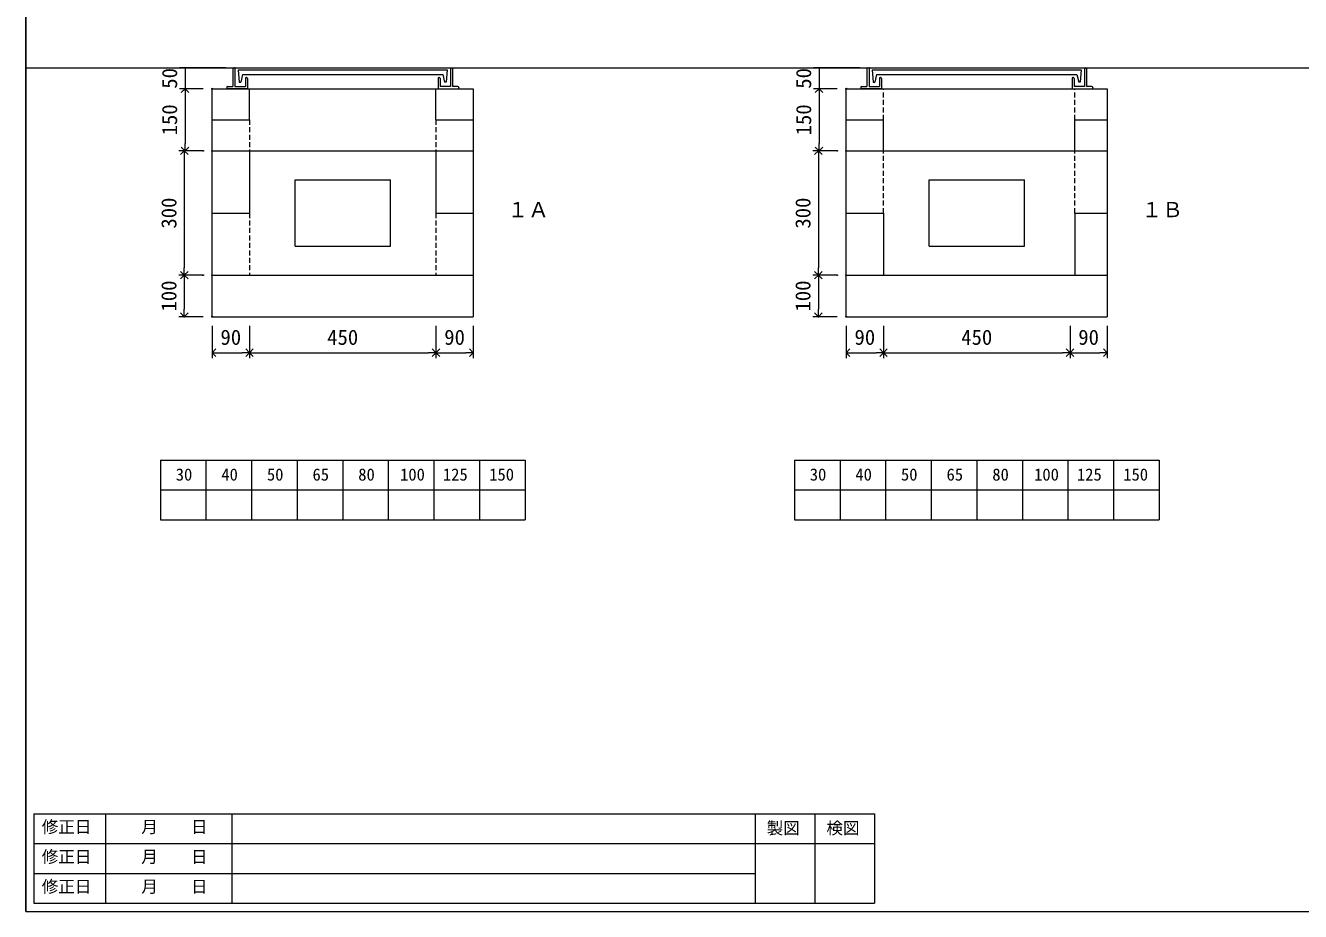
# Model space of a CAD drawing. Units: millimetres, scale not verified. Extents: x -4890 to 4890, y -2290 to 2289.
# Drawn here: x -1230 to 1846, y -1986 to 152 of the extents above; entities that cross this region are included whole.
import ezdxf
from ezdxf.enums import TextEntityAlignment as Align

# ---------------------------------------------------------------- set-up
doc = ezdxf.new("R2010")
doc.units = ezdxf.units.MM
doc.header["$LTSCALE"] = 10
doc.header["$PDMODE"] = 32
doc.header["$PDSIZE"] = 2
for name, pattern in [('DASHED1', [1.8, 1.2, -0.6]), ('USER2', [50.8, 31.75, -6.35, 6.35, -6.35]), ('USER5', [3.185, 0.01, -3.175])]:
    doc.linetypes.add(name, pattern=pattern)
for name, color, linetype, lineweight in [('0-1_Defpoints', 7, 'USER2', 5), ('0-2_waku', 7, 'Continuous', 18), ('0-3_gaikei', 7, 'Continuous', 18), ('0-4_kakure', 7, 'USER5', 18), ('0-5_sunpou', 7, 'Continuous', 5), ('0-8_uchigawa', 6, 'Continuous', 18), ('0-A_futa', 3, 'Continuous', 18), ('0-B_GL', 4, 'Continuous', 18), ('0-D_文字１', 7, 'Continuous', 18)]:
    doc.layers.add(name, color=color, linetype=linetype, lineweight=lineweight)
doc.styles.add('ＭＳ ゴシック', font='')
doc.styles.get('ＭＳ ゴシック').set_extended_font_data('MS Gothic')

# ---------------------------------------------------------------- blocks, each defined once
blk = doc.blocks.new('_Open90')
at = {"layer": '0-5_sunpou'}
blk.add_line((0, 0), (-1, 0), dxfattribs=at)
blk.add_lwpolyline([(-0.5, 0.5), (0, 0), (-0.5, -0.5)], dxfattribs=at)
blk = doc.blocks.new('D91')
at = {"layer": '0-1_Defpoints'}
for p in [(667.82, 2064.36), (600.58, 1764.36), (667.82, 1764.36)]:
    blk.add_point(p, dxfattribs=at)
at = {"layer": '0-5_sunpou'}
for p, q in [((645.82, 2064.36), (587.58, 2064.36)), ((600.58, 2046.36), (600.58, 1782.36)), ((645.82, 1764.36), (587.58, 1764.36))]:
    blk.add_line(p, q, dxfattribs=at)
at = {"layer": '0-5_sunpou', "xscale": 18, "yscale": 18}
for p, rotation in [((600.58, 2064.36), 90), ((600.58, 1764.36), 270)]:
    blk.add_blockref('_Open90', p, dxfattribs=dict(at, rotation=rotation))
at = {"layer": '0-5_sunpou', "style": 'ＭＳ ゴシック'}
blk.add_text('300', height=36.66, rotation=90, dxfattribs=at).set_placement((592.58, 1876.86), align=Align.BOTTOM_LEFT)
blk = doc.blocks.new('D86')
at = {"layer": '0-1_Defpoints'}
for p in [(645.82, 1764.36), (600.58, 1664.36), (667.82, 1664.36)]:
    blk.add_point(p, dxfattribs=at)
at = {"layer": '0-5_sunpou'}
for p, q in [((623.82, 1764.36), (587.58, 1764.36)), ((600.58, 1746.36), (600.58, 1682.36)), ((645.82, 1664.36), (587.58, 1664.36))]:
    blk.add_line(p, q, dxfattribs=at)
at = {"layer": '0-5_sunpou', "xscale": 18, "yscale": 18}
for p, rotation in [((600.58, 1764.36), 90), ((600.58, 1664.36), 270)]:
    blk.add_blockref('_Open90', p, dxfattribs=dict(at, rotation=rotation))
at = {"layer": '0-5_sunpou', "style": 'ＭＳ ゴシック'}
blk.add_text('100', height=36.66, rotation=90, dxfattribs=at).set_placement((592.58, 1676.86), align=Align.BOTTOM_LEFT)
blk = doc.blocks.new('D87')
at = {"layer": '0-1_Defpoints'}
for p in [(722.82, 2264.36), (602.22, 2214.36), (667.82, 2214.36)]:
    blk.add_point(p, dxfattribs=at)
at = {"layer": '0-5_sunpou'}
for p, q in [((700.82, 2264.36), (589.22, 2264.36)), ((602.22, 2264.36), (602.22, 2214.36)), ((645.82, 2214.36), (589.22, 2214.36))]:
    blk.add_line(p, q, dxfattribs=at)
at = {"layer": '0-5_sunpou', "style": 'ＭＳ ゴシック'}
blk.add_text('50', height=36.66, rotation=90, dxfattribs=at).set_placement((594.22, 2214.36), align=Align.BOTTOM_LEFT)
blk = doc.blocks.new('D88')
at = {"layer": '0-1_Defpoints'}
for p in [(667.82, 2214.36), (602.22, 2064.36), (645.82, 2064.36)]:
    blk.add_point(p, dxfattribs=at)
at = {"layer": '0-5_sunpou'}
for p, q in [((645.82, 2214.36), (589.22, 2214.36)), ((602.22, 2196.36), (602.22, 2082.36)), ((623.82, 2064.36), (589.22, 2064.36))]:
    blk.add_line(p, q, dxfattribs=at)
at = {"layer": '0-5_sunpou', "xscale": 18, "yscale": 18}
for p, rotation in [((602.22, 2214.36), 90), ((602.22, 2064.36), 270)]:
    blk.add_blockref('_Open90', p, dxfattribs=dict(at, rotation=rotation))
at = {"layer": '0-5_sunpou', "style": 'ＭＳ ゴシック'}
blk.add_text('150', height=36.66, rotation=90, dxfattribs=at).set_placement((594.22, 2101.86), align=Align.BOTTOM_LEFT)
blk = doc.blocks.new('D89')
at = {"layer": '0-1_Defpoints'}
for p in [(2197.82, 2064.36), (2130.58, 1764.36), (2197.82, 1764.36)]:
    blk.add_point(p, dxfattribs=at)
at = {"layer": '0-5_sunpou'}
for p, q in [((2175.82, 2064.36), (2117.58, 2064.36)), ((2130.58, 2046.36), (2130.58, 1782.36)), ((2175.82, 1764.36), (2117.58, 1764.36))]:
    blk.add_line(p, q, dxfattribs=at)
at = {"layer": '0-5_sunpou', "xscale": 18, "yscale": 18}
for p, rotation in [((2130.58, 2064.36), 90), ((2130.58, 1764.36), 270)]:
    blk.add_blockref('_Open90', p, dxfattribs=dict(at, rotation=rotation))
at = {"layer": '0-5_sunpou', "style": 'ＭＳ ゴシック'}
blk.add_text('300', height=36.66, rotation=90, dxfattribs=at).set_placement((2122.58, 1876.86), align=Align.BOTTOM_LEFT)
blk = doc.blocks.new('D90')
at = {"layer": '0-1_Defpoints'}
for p in [(2175.82, 1764.36), (2130.58, 1664.36), (2197.82, 1664.36)]:
    blk.add_point(p, dxfattribs=at)
at = {"layer": '0-5_sunpou'}
for p, q in [((2153.82, 1764.36), (2117.58, 1764.36)), ((2130.58, 1746.36), (2130.58, 1682.36)), ((2175.82, 1664.36), (2117.58, 1664.36))]:
    blk.add_line(p, q, dxfattribs=at)
at = {"layer": '0-5_sunpou', "xscale": 18, "yscale": 18}
for p, rotation in [((2130.58, 1764.36), 90), ((2130.58, 1664.36), 270)]:
    blk.add_blockref('_Open90', p, dxfattribs=dict(at, rotation=rotation))
at = {"layer": '0-5_sunpou', "style": 'ＭＳ ゴシック'}
blk.add_text('100', height=36.66, rotation=90, dxfattribs=at).set_placement((2122.58, 1676.86), align=Align.BOTTOM_LEFT)
blk = doc.blocks.new('D80')
at = {"layer": '0-1_Defpoints'}
for p in [(2252.82, 2264.36), (2132.22, 2214.36), (2197.82, 2214.36)]:
    blk.add_point(p, dxfattribs=at)
at = {"layer": '0-5_sunpou'}
for p, q in [((2230.82, 2264.36), (2119.22, 2264.36)), ((2132.22, 2264.36), (2132.22, 2214.36)), ((2175.82, 2214.36), (2119.22, 2214.36))]:
    blk.add_line(p, q, dxfattribs=at)
at = {"layer": '0-5_sunpou', "style": 'ＭＳ ゴシック'}
blk.add_text('50', height=36.66, rotation=90, dxfattribs=at).set_placement((2124.22, 2214.36), align=Align.BOTTOM_LEFT)
blk = doc.blocks.new('D81')
at = {"layer": '0-1_Defpoints'}
for p in [(2197.82, 2214.36), (2132.22, 2064.36), (2175.82, 2064.36)]:
    blk.add_point(p, dxfattribs=at)
at = {"layer": '0-5_sunpou'}
for p, q in [((2175.82, 2214.36), (2119.22, 2214.36)), ((2132.22, 2196.36), (2132.22, 2082.36)), ((2153.82, 2064.36), (2119.22, 2064.36))]:
    blk.add_line(p, q, dxfattribs=at)
at = {"layer": '0-5_sunpou', "xscale": 18, "yscale": 18}
for p, rotation in [((2132.22, 2214.36), 90), ((2132.22, 2064.36), 270)]:
    blk.add_blockref('_Open90', p, dxfattribs=dict(at, rotation=rotation))
at = {"layer": '0-5_sunpou', "style": 'ＭＳ ゴシック'}
blk.add_text('150', height=36.66, rotation=90, dxfattribs=at).set_placement((2124.22, 2101.86), align=Align.BOTTOM_LEFT)

msp = doc.modelspace()

# ---------------------------------------------------------------- linework, layer by layer
at = {"layer": '0-2_waku'}
for p, q in [((-1230.32, 2289.47), (-1230.32, -1985.53)), ((-1230.32, 2289.47), (-1230.32, -1985.53)), ((-1229.82, 2289.47), (-1229.82, -1985.53)), ((-1229.82, 2289.47), (-1229.82, -1985.53)), ((-904.82, -896.53), (-904.82, -1040.53)), ((-904.82, -896.53), (-904.82, -1040.53)), ((-904.82, -896.53), (-904.82, -1040.53)), ((-904.82, -896.53), (-904.82, -1040.53)), ((-904.82, -896.53), (-24.82, -896.53)), ((-794.82, -896.53), (-794.82, -1040.53)), ((-684.82, -896.53), (-684.82, -1040.53)), ((-684.82, -896.53), (-684.82, -1040.53)), ((-574.82, -896.53), (-574.82, -1040.53)), ((-464.82, -896.53), (-464.82, -1040.53)), ((-354.82, -896.53), (-354.82, -1040.53)), ((-244.82, -896.53), (-244.82, -1040.53)), ((-134.82, -896.53), (-134.82, -1040.53)), ((-24.82, -896.53), (-24.82, -1040.53)), ((625.18, -896.53), (625.18, -1040.53)), ((625.18, -896.53), (625.18, -1040.53)), ((625.18, -896.53), (625.18, -1040.53)), ((625.18, -896.53), (625.18, -1040.53)), ((625.18, -896.53), (1505.18, -896.53)), ((735.18, -896.53), (735.18, -1040.53)), ((845.18, -896.53), (845.18, -1040.53)), ((845.18, -896.53), (845.18, -1040.53)), ((955.18, -896.53), (955.18, -1040.53)), ((1065.18, -896.53), (1065.18, -1040.53)), ((1175.18, -896.53), (1175.18, -1040.53)), ((1285.18, -896.53), (1285.18, -1040.53)), ((1395.18, -896.53), (1395.18, -1040.53)), ((1505.18, -896.53), (1505.18, -1040.53)), ((-904.82, -968.53), (-24.82, -968.53)), ((625.18, -968.53), (1505.18, -968.53)), ((-904.82, -1040.53), (-24.82, -1040.53)), ((625.18, -1040.53), (1505.18, -1040.53)), ((-1209.82, -1749.53), (-1209.82, -1965.53)), ((-1209.82, -1749.53), (-1209.82, -1965.53)), ((-1209.82, -1749.53), (818.18, -1749.53)), ((-1037.32, -1749.53), (-1037.32, -1965.53)), ((-732.32, -1749.53), (-732.32, -1965.53)), ((-732.32, -1749.53), (-732.32, -1965.53)), ((530.18, -1749.53), (530.18, -1965.53)), ((530.18, -1749.53), (530.18, -1965.53)), ((674.18, -1749.53), (674.18, -1965.53)), ((818.18, -1749.53), (818.18, -1965.53)), ((-1209.82, -1821.53), (818.18, -1821.53)), ((-1209.82, -1893.53), (530.18, -1893.53)), ((-1209.82, -1965.53), (818.18, -1965.53)), ((-1229.82, -1985.53), (4890.18, -1985.53)), ((-1229.82, -1985.53), (4890.18, -1985.53)), ((-1229.82, -1985.53), (4890.18, -1985.53))]:
    msp.add_line(p, q, dxfattribs=at)
at = {"layer": '0-3_gaikei'}
for p, q in [((-779.82, -0.53), (-149.82, -0.53)), ((-779.82, -0.53), (-149.82, -0.53)), ((-779.82, -0.53), (-689.82, -0.53)), ((-779.82, -0.53), (-149.82, -0.53)), ((-779.82, -0.53), (-689.82, -0.53)), ((-779.82, -0.53), (-149.82, -0.53)), ((-779.82, -0.53), (-149.82, -0.53)), ((-779.82, -0.53), (-149.82, -0.53)), ((-779.82, -550.53), (-779.82, -0.53)), ((-699.82, -0.53), (-229.82, -0.53)), ((-699.82, -0.53), (-229.82, -0.53)), ((-689.82, -0.53), (-239.82, -0.53)), ((-689.82, -75.53), (-689.82, -0.53)), ((-239.82, -0.53), (-149.82, -0.53)), ((-239.82, -0.53), (-149.82, -0.53)), ((-239.82, -75.53), (-239.82, -0.53)), ((-149.82, -0.53), (-149.82, -550.53)), ((750.18, -0.53), (1380.18, -0.53)), ((750.18, -0.53), (1380.18, -0.53)), ((750.18, -0.53), (840.18, -0.53)), ((750.18, -0.53), (1380.18, -0.53)), ((750.18, -0.53), (840.18, -0.53)), ((750.18, -0.53), (1380.18, -0.53)), ((750.18, -0.53), (1380.18, -0.53)), ((750.18, -0.53), (1380.18, -0.53)), ((750.18, -550.53), (750.18, -0.53)), ((830.18, -0.53), (1300.18, -0.53)), ((830.18, -0.53), (1300.18, -0.53)), ((840.18, -0.53), (1290.18, -0.53)), ((1290.18, -0.53), (1380.18, -0.53)), ((1290.18, -0.53), (1380.18, -0.53)), ((1380.18, -0.53), (1380.18, -550.53)), ((-779.82, -75.53), (-689.82, -75.53)), ((-239.82, -75.53), (-149.82, -75.53)), ((750.18, -75.53), (840.18, -75.53)), ((840.18, -150.53), (840.18, -75.53)), ((1301.58, -75.53), (1380.18, -75.53)), ((1301.58, -150.53), (1301.58, -75.53)), ((-779.82, -150.53), (-149.82, -150.53)), ((-779.82, -150.53), (-149.82, -150.53)), ((-779.82, -150.53), (-149.82, -150.53)), ((-699.82, -150.53), (-229.82, -150.53)), ((-699.82, -150.53), (-229.82, -150.53)), ((-689.82, -150.53), (-689.82, -300.53)), ((-239.82, -150.53), (-239.82, -300.53)), ((750.18, -150.53), (1380.18, -150.53)), ((750.18, -150.53), (1380.18, -150.53)), ((750.18, -150.53), (1380.18, -150.53)), ((830.18, -150.53), (1300.18, -150.53)), ((830.18, -150.53), (1300.18, -150.53)), ((-779.82, -300.53), (-689.82, -300.53)), ((-239.82, -300.53), (-149.82, -300.53)), ((750.18, -300.53), (840.18, -300.53)), ((840.18, -300.53), (840.18, -450.53)), ((1301.58, -300.53), (1380.18, -300.53)), ((1301.58, -300.53), (1301.58, -450.53)), ((-779.82, -450.53), (-149.82, -450.53)), ((-779.82, -450.53), (-149.82, -450.53)), ((750.18, -450.53), (1380.18, -450.53)), ((750.18, -450.53), (1380.18, -450.53)), ((-779.82, -550.53), (-149.82, -550.53)), ((-779.82, -550.53), (-149.82, -550.53)), ((-779.82, -550.53), (-149.82, -550.53)), ((750.18, -550.53), (1380.18, -550.53)), ((750.18, -550.53), (1380.18, -550.53)), ((750.18, -550.53), (1380.18, -550.53)), ((-779.82, -896.53), (-149.82, -896.53))]:
    msp.add_line(p, q, dxfattribs=at)
at = {"layer": '0-4_kakure', "linetype": 'DASHED1', "lineweight": 5}
for p, q in [((840.18, -75.53), (840.18, -0.53)), ((1301.58, -75.53), (1301.58, -0.53)), ((-689.82, -75.53), (-689.82, -150.53)), ((-239.82, -75.53), (-239.82, -150.53)), ((840.18, -300.53), (840.18, -150.53)), ((1301.58, -300.53), (1301.58, -150.53)), ((-689.82, -300.53), (-689.82, -450.53)), ((-239.82, -300.53), (-239.82, -450.53))]:
    msp.add_line(p, q, dxfattribs=at)
at = {"layer": '0-5_sunpou'}
for p, q in [((-779.82, -572.53), (-779.82, -650.46)), ((-689.82, -572.53), (-689.82, -650.46)), ((-689.82, -572.53), (-689.82, -650.46)), ((-239.82, -572.53), (-239.82, -650.46)), ((-239.82, -572.53), (-239.82, -650.46)), ((-149.82, -572.53), (-149.82, -650.46)), ((750.18, -572.53), (750.18, -650.46)), ((840.18, -572.53), (840.18, -650.46)), ((840.18, -572.53), (840.18, -650.46)), ((1290.18, -572.53), (1290.18, -650.46)), ((1290.18, -572.53), (1290.18, -650.46)), ((1380.18, -572.53), (1380.18, -650.46)), ((-761.82, -637.46), (-707.82, -637.46)), ((-671.82, -637.46), (-257.82, -637.46)), ((-221.82, -637.46), (-167.82, -637.46)), ((768.18, -637.46), (822.18, -637.46)), ((858.18, -637.46), (1272.18, -637.46)), ((1308.18, -637.46), (1362.18, -637.46))]:
    msp.add_line(p, q, dxfattribs=at)
at = {"layer": '0-8_uchigawa'}
for p, q in [((-579.82, -380.53), (-579.82, -220.53)), ((-579.82, -220.53), (-349.82, -220.53)), ((-349.82, -380.53), (-349.82, -220.53)), ((950.18, -380.53), (950.18, -220.53)), ((950.18, -220.53), (1180.18, -220.53)), ((1180.18, -380.53), (1180.18, -220.53)), ((-579.82, -380.53), (-349.82, -380.53)), ((950.18, -380.53), (1180.18, -380.53))]:
    msp.add_line(p, q, dxfattribs=at)
at = {"layer": '0-A_futa'}
for p, q in [((-729.82, 47.47), (-729.82, 4.47)), ((-727.82, 49.47), (-724.82, 49.47)), ((-724.82, 49.47), (-724.82, 4.47)), ((-717, 44.97), (-212.67, 44.97)), ((-717, 44.97), (-714.51, 14.97)), ((-706.48, 33.97), (-710.8, 14.97)), ((-706.48, 33.97), (-223.15, 33.97)), ((-223.15, 33.97), (-218.83, 14.97)), ((-212.67, 44.97), (-214.92, 14.97)), ((-204.81, 49.47), (-204.81, 4.47)), ((-204.81, 49.47), (-201.81, 49.47)), ((-199.81, 47.47), (-199.81, 4.47)), ((800.18, 47.47), (800.18, 4.47)), ((802.18, 49.47), (805.18, 49.47)), ((805.18, 49.47), (805.18, 4.47)), ((813, 44.97), (1317.33, 44.97)), ((813, 44.97), (815.49, 14.97)), ((823.52, 33.97), (819.2, 14.97)), ((823.52, 33.97), (1306.85, 33.97)), ((1306.85, 33.97), (1311.17, 14.97)), ((1317.33, 44.97), (1315.08, 14.97)), ((1325.19, 49.47), (1325.19, 4.47)), ((1325.19, 49.47), (1328.19, 49.47)), ((1330.19, 47.47), (1330.19, 4.47)), ((-744.82, 2.47), (-744.82, 1.47)), ((-742.82, 4.47), (-729.82, 4.47)), ((-724.82, 4.47), (-699.82, 4.47)), ((-714.51, 14.97), (-710.8, 14.97)), ((-699.82, 24.47), (-699.82, 4.47)), ((-697.82, 26.47), (-696.82, 26.47)), ((-694.82, 24.47), (-694.82, -0.53)), ((-234.82, 24.47), (-234.82, -0.53)), ((-231.82, 26.47), (-232.82, 26.47)), ((-229.82, 24.47), (-229.82, 4.47)), ((-204.81, 4.47), (-229.82, 4.47)), ((-214.92, 14.97), (-218.83, 14.97)), ((-186.81, 4.47), (-199.81, 4.47)), ((-184.81, 2.47), (-184.81, 1.47)), ((785.18, 2.47), (785.18, 1.47)), ((787.18, 4.47), (800.18, 4.47)), ((805.18, 4.47), (830.18, 4.47)), ((815.49, 14.97), (819.2, 14.97)), ((830.18, 24.47), (830.18, 4.47)), ((832.18, 26.47), (833.18, 26.47)), ((835.18, 24.47), (835.18, -0.53)), ((1295.18, 24.47), (1295.18, -0.53)), ((1298.18, 26.47), (1297.18, 26.47)), ((1300.18, 24.47), (1300.18, 4.47)), ((1325.19, 4.47), (1300.18, 4.47)), ((1315.08, 14.97), (1311.17, 14.97)), ((1343.19, 4.47), (1330.19, 4.47)), ((1345.19, 2.47), (1345.19, 1.47)), ((-694.82, -0.53), (-742.82, -0.53)), ((-234.82, -0.53), (-186.81, -0.53)), ((835.18, -0.53), (787.18, -0.53)), ((1295.18, -0.53), (1343.19, -0.53))]:
    msp.add_line(p, q, dxfattribs=at)
for centre, start, end in [((-727.82, 47.47), 90, 180), ((-201.81, 47.47), 0, 90), ((802.18, 47.47), 90, 180), ((1328.19, 47.47), 0, 90), ((-742.82, 2.47), 90, 180), ((-742.82, 1.47), 180, 270), ((-697.82, 24.47), 90, 180), ((-696.82, 24.47), 0, 90), ((-232.82, 24.47), 90, 180), ((-231.82, 24.47), 0, 90), ((-186.81, 2.47), 0, 90), ((-186.81, 1.47), 270, 0), ((787.18, 2.47), 90, 180), ((787.18, 1.47), 180, 270), ((832.18, 24.47), 90, 180), ((833.18, 24.47), 0, 90), ((1297.18, 24.47), 90, 180), ((1298.18, 24.47), 0, 90), ((1343.19, 2.47), 0, 90), ((1343.19, 1.47), 270, 0)]:
    msp.add_arc(centre, 2, start, end, dxfattribs=at)
at = {"layer": '0-B_GL'}
msp.add_line((-1230.32, 49.47), (4889.68, 49.47), dxfattribs=at)
msp.add_line((-1230.32, 49.47), (4889.68, 49.47), dxfattribs=at)

# ---------------------------------------------------------------- block references
at = {"layer": '0-5_sunpou'}
for name in ['D87', 'D80', 'D88', 'D81', 'D91', 'D89', 'D86', 'D90']:
    msp.add_blockref(name, (-1447.63, -2214.89), dxfattribs=at)
at = {"layer": '0-5_sunpou', "xscale": 18, "yscale": 18, "rotation": 180}
for p in [(-779.82, -637.46), (-689.82, -637.46), (-239.82, -637.46), (750.18, -637.46), (840.18, -637.46), (1290.18, -637.46)]:
    msp.add_blockref('_Open90', p, dxfattribs=at)
at = {"layer": '0-5_sunpou', "xscale": 18, "yscale": 18}
for p in [(-689.82, -637.46), (-239.82, -637.46), (-149.82, -637.46), (840.18, -637.46), (1290.18, -637.46), (1380.18, -637.46)]:
    msp.add_blockref('_Open90', p, dxfattribs=at)

# ---------------------------------------------------------------- texts
at = {"layer": '0-5_sunpou', "style": 'ＭＳ ゴシック'}
for s, p in [('90', (-759.82, -629.46)), ('450', (-502.32, -629.46)), ('90', (-219.82, -629.46)), ('90', (770.18, -629.46)), ('450', (1027.68, -629.46)), ('90', (1310.18, -629.46))]:
    msp.add_text(s, height=36.66, dxfattribs=at).set_placement(p, align=Align.BOTTOM_LEFT)
at = {"layer": '0-D_文字１', "style": 'ＭＳ ゴシック'}
for s, height, p in [('１Ａ', 36.66, (-67.31, -321.48)), ('１Ｂ', 36.66, (1462.69, -321.48)), ('30', 29.33, (-867.75, -954.76)), ('40', 29.33, (-757.75, -954.76)), ('50', 29.33, (-647.75, -954.76)), ('65', 29.33, (-537.75, -954.76)), ('80', 29.33, (-427.34, -954.76)), ('100', 29.33, (-326.46, -954.76)), ('125', 29.33, (-223.08, -954.76)), ('150', 29.33, (-111.31, -954.76)), ('30', 29.33, (662.25, -954.76)), ('40', 29.33, (772.25, -954.76)), ('50', 29.33, (882.25, -954.76)), ('65', 29.33, (992.25, -954.76)), ('80', 29.33, (1102.66, -954.76)), ('100', 29.33, (1203.54, -954.76)), ('125', 29.33, (1306.92, -954.76)), ('150', 29.33, (1418.69, -954.76)), ('修正日', 29.33, (-1191.17, -1804.83)), ('\u3000\u3000月\u3000\u3000日', 29.33, (-1031.02, -1804.83)), ('製図', 29.33, (558.25, -1807.78)), ('検図', 29.33, (702.25, -1807.78)), ('修正日', 29.33, (-1191.17, -1876.83)), ('\u3000\u3000月\u3000\u3000日', 29.33, (-1031.02, -1876.83)), ('修正日', 29.33, (-1191.17, -1948.83)), ('\u3000\u3000月\u3000\u3000日', 29.33, (-1031.02, -1948.83))]:
    msp.add_text(s, height=height, dxfattribs=at).set_placement(p, align=Align.BOTTOM_LEFT)

doc.saveas('drawing.dxf')
